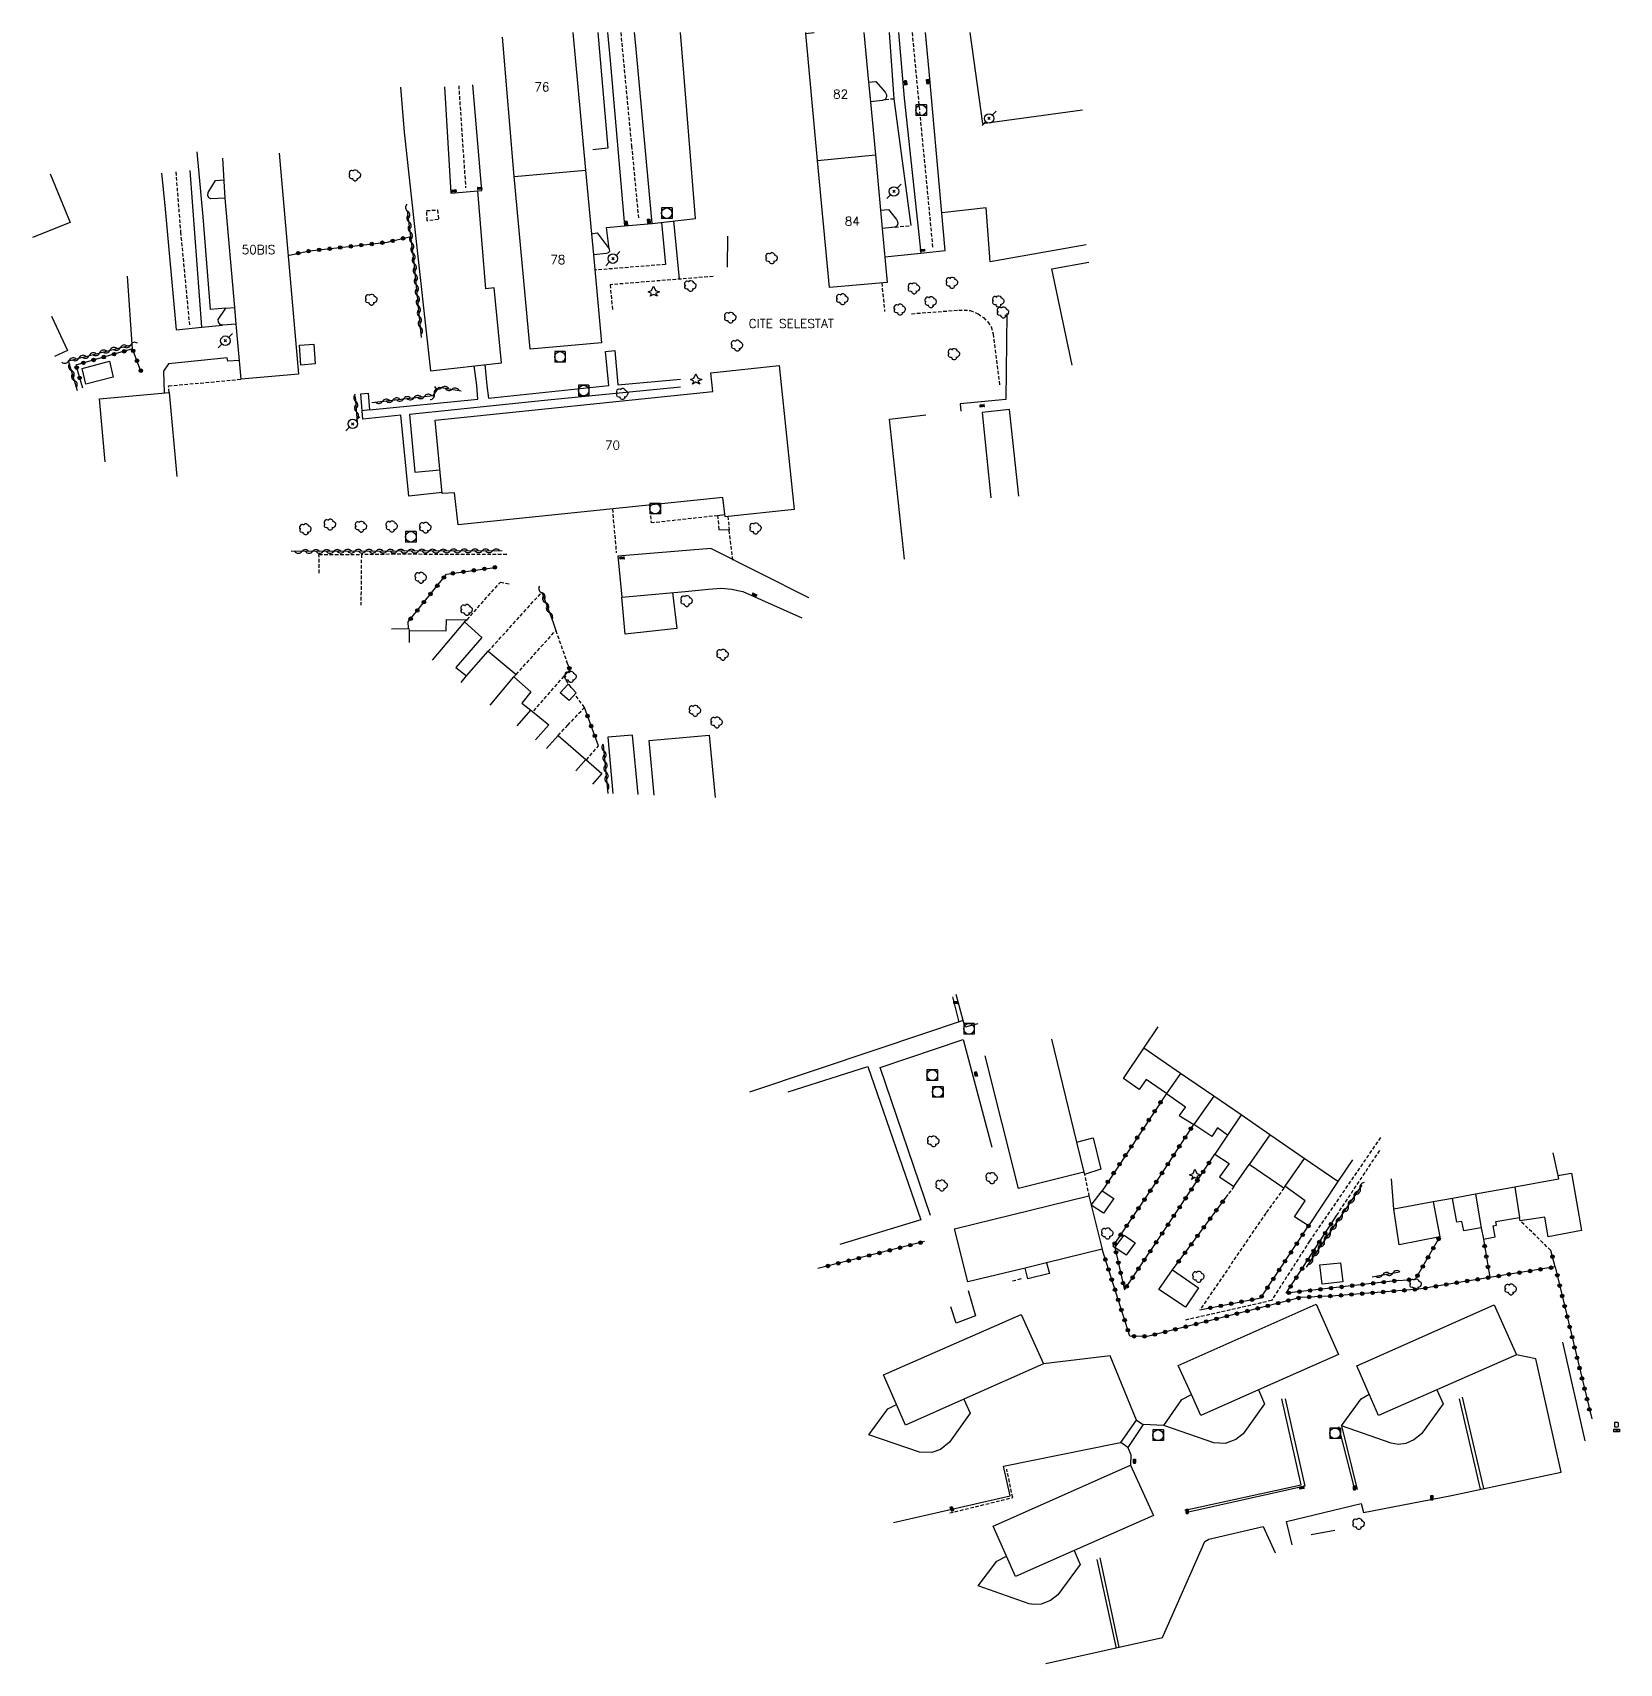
# Model space of a CAD drawing. Header units: millimetres. Extents: x 157000 to 158000, y 121000 to 122000.
# Drawn here: x 157476.8 to 157701.4, y 121769.2 to 122000 of the extents above; entities that cross this region are included whole.
import ezdxf
from ezdxf.enums import TextEntityAlignment as Align

# ---------------------------------------------------------------- set-up
doc = ezdxf.new("R2010")
doc.units = ezdxf.units.MM
doc.linetypes.add('DASHED', pattern=[0.75, 0.5, -0.25])
doc.layers.get('0').update_dxf_attribs({"linetype": 'CONTINUOUS'})
for name, color, linetype in [('W0001', 6, 'DASHED'), ('W0004', 5, 'CONTINUOUS'), ('W0006', 2, 'CONTINUOUS'), ('W0008', 7, 'CONTINUOUS'), ('W0014', 7, 'CONTINUOUS'), ('W0017', 7, 'CONTINUOUS'), ('W0070', 7, 'DASHED'), ('W0101', 7, 'CONTINUOUS'), ('W0104', 1, 'CONTINUOUS'), ('W0105', 7, 'CONTINUOUS'), ('W0112', 1, 'DASHED'), ('W0132', 7, 'CONTINUOUS'), ('W0211', 2, 'CONTINUOUS'), ('W0300', 7, 'CONTINUOUS'), ('W0303', 7, 'CONTINUOUS'), ('W0310', 3, 'CONTINUOUS'), ('W0323', 7, 'CONTINUOUS'), ('W0401', 7, 'CONTINUOUS'), ('W0420', 7, 'CONTINUOUS'), ('W0438', 7, 'CONTINUOUS'), ('W0473', 7, 'CONTINUOUS'), ('W0982', 7, 'CONTINUOUS'), ('W0991', 7, 'CONTINUOUS'), ('W1102', 7, 'CONTINUOUS')]:
    doc.layers.add(name, color=color, linetype=linetype)
doc.styles.get("Standard").update_dxf_attribs({"font": 'romans.shx', "width": 0.85})

# ---------------------------------------------------------------- blocks, each defined once
blk = doc.blocks.new('T300')
for p, q in [((-0.8, 0.51), (-0.86, 0.34)), ((-0.86, 0.34), (-0.86, 0.17)), ((-0.86, 0.17), (-0.74, 0.06)), ((-0.69, 0.63), (-0.8, 0.51)), ((-0.8, -0.06), (-0.74, 0.06)), ((-0.74, 0.06), (-0.69, 0.11)), ((-0.57, 0.69), (-0.69, 0.63)), ((-0.46, 0.69), (-0.57, 0.69)), ((-0.29, 0.63), (-0.46, 0.69)), ((-0.29, 0.63), (-0.17, 0.74)), ((-0.23, 0.57), (-0.29, 0.63)), ((-0.17, 0.74), (-0.06, 0.8)), ((-0.06, 0.8), (0.06, 0.8)), ((0.06, 0.8), (0.23, 0.74)), ((0.23, 0.74), (0.34, 0.63)), ((0.34, 0.63), (0.4, 0.51)), ((0.46, 0.46), (0.34, 0.46)), ((0.4, 0.51), (0.4, 0.46)), ((0.57, 0.4), (0.46, 0.46)), ((0.57, 0.4), (0.69, 0.29)), ((0.69, 0.29), (0.74, 0.17)), ((0.74, 0.06), (0.69, -0.17)), ((0.74, 0.17), (0.74, 0.06)), ((-0.8, -0.17), (-0.8, -0.06)), ((-0.8, -0.23), (-0.8, -0.17)), ((-0.74, -0.34), (-0.8, -0.23)), ((-0.69, -0.4), (-0.74, -0.34)), ((-0.51, -0.46), (-0.69, -0.4)), ((-0.4, -0.46), (-0.51, -0.46)), ((-0.4, -0.46), (-0.34, -0.46)), ((-0.34, -0.46), (-0.34, -0.4)), ((-0.34, -0.51), (-0.34, -0.46)), ((-0.29, -0.63), (-0.34, -0.51)), ((-0.17, -0.74), (-0.29, -0.63)), ((-0.06, -0.8), (-0.17, -0.74)), ((0.06, -0.8), (-0.06, -0.8)), ((0.17, -0.74), (0.06, -0.8)), ((0.23, -0.69), (0.17, -0.74)), ((0.29, -0.46), (0.23, -0.46)), ((0.29, -0.63), (0.23, -0.69)), ((0.46, -0.4), (0.29, -0.46)), ((0.34, -0.51), (0.29, -0.63)), ((0.34, -0.51), (0.34, -0.46)), ((0.57, -0.34), (0.46, -0.4)), ((0.63, -0.29), (0.57, -0.34)), ((0.69, -0.17), (0.63, -0.29))]:
    blk.add_line(p, q)
blk = doc.blocks.new('T401')
for p, q in [((-0.3, 0.3), (0, 0.3)), ((-0.3, -0.25), (-0.3, 0.3)), ((-0.3, 0.15), (0, 0.15)), ((-0.3, 0), (0, 0)), ((0, 0.3), (0, -0.25)), ((-0.3, -0.15), (0, -0.15)), ((-0.3, -0.25), (-0.3, -0.3)), ((-0.3, -0.3), (0, -0.3)), ((0, -0.3), (0, -0.25))]:
    blk.add_line(p, q)
blk = doc.blocks.new('T473')
for p, q in [((-0.166667, 0.166667), (0.166667, -0.166667)), ((-0.166667, -0.166667), (0.166667, 0.166667)), ((0.500001, 0.500001), (1.000002, 1.000002)), ((-1.000002, -1.000002), (-0.500001, -0.500001))]:
    blk.add_line(p, q)
blk.add_ellipse((0, 0), major_axis=(0.471405, 0.471405), ratio=1, start_param=5.4977871438, end_param=11.780972451)
blk = doc.blocks.new('T420')
for p, q in [((0.75, 0.75), (-0.75, 0.75)), ((-0.75, 0.75), (-0.75, -0.75)), ((0.75, 0.75), (0.75, -0.75)), ((0.75, -0.75), (-0.75, -0.75))]:
    blk.add_line(p, q)
blk.add_ellipse((0, 0), major_axis=(-0.53, 0.53), ratio=1, start_param=3.926991, end_param=10.210176)
blk = doc.blocks.new('T303')
for p, q in [((-0.77, 0), (-0.28, 0.21)), ((-0.28, -0.21), (-0.77, 0)), ((-0.28, 0.21), (0, 0.83)), ((0, 0.83), (0.28, 0.21)), ((0.28, 0.21), (0.83, 0)), ((0.83, 0), (0.28, -0.21)), ((-0.49, -0.63), (-0.28, -0.21)), ((0, -0.35), (-0.49, -0.63)), ((0.56, -0.63), (0, -0.35)), ((0.28, -0.21), (0.56, -0.63))]:
    blk.add_line(p, q)
blk = doc.blocks.new('t323o')
at = {"color": 0, "linetype": 'Continuous'}
for radius in [0.25, 0.15]:
    blk.add_circle((0, 0), radius, dxfattribs=at)
blk = doc.blocks.new('t310o')
at = {"color": 0, "linetype": 'Continuous'}
for centre, start, end in [((-0.5, 0.38), 216.8699, 323.1304), ((0.5, -0.37), 36.8699, 143.1303)]:
    blk.add_arc(centre, 0.625, start, end, dxfattribs=at)
blk = doc.blocks.new('T438')
for p, q in [((-0.4, 0.2), (0.4, 0.2)), ((-0.4, -0.2), (-0.4, 0.2)), ((0.15, 1.1), (-0.3, 1.1)), ((-0.3, 1.1), (-0.3, 0.5)), ((-0.3, 0.5), (0.15, 0.5)), ((0.3, 0.65), (0.3, 0.95)), ((0.4, 0.2), (0.4, -0.2))]:
    blk.add_line(p, q)
at = {"flags": 128}
for points in [[(-0.4, -0.2), (0.4, 0.2)], [(0.4, -0.2), (-0.4, -0.2)]]:
    blk.add_lwpolyline(points, dxfattribs=at)
for centre, major_axis, start_param, end_param in [((0.15, 0.95), (0.106, -0.106), 0.785398, 2.356194), ((0.15, 0.65), (0.106, 0.106), 3.926991, 5.497787)]:
    blk.add_ellipse(centre, major_axis=major_axis, ratio=1, start_param=start_param, end_param=end_param)

msp = doc.modelspace()

# ---------------------------------------------------------------- linework, layer by layer
at = {"layer": 'W0001'}
for points in [[(157560.06, 122000), (157561.58, 121983.97), (157562.59, 121973.56)], [(157601.28, 122000), (157604.2, 121969.6)], [(157537.12, 121992.49), (157537.12, 121992.49), (157538.1, 121978.05)], [(157497.09, 121980.3), (157497.09, 121980.3), (157497.75, 121971.79), (157499.01, 121958.64)]]:
    msp.add_lwpolyline(points, dxfattribs=at)
at = {"layer": 'W0004'}
for points in [[(157607.02, 121863.52), (157607.92, 121859.98)], [(157608.51, 121860.18), (157607.53, 121863.85)], [(157639.87, 121790.88), (157656.35, 121794.47), (157653.63, 121806.66)], [(157654.07, 121806.67), (157656.86, 121794.29), (157640, 121790.5)], [(157681.76, 121793.86), (157678.76, 121806.65)], [(157679.16, 121806.87), (157682.18, 121793.95)], [(157663.94, 121793.82), (157661.68, 121802.7)], [(157662.07, 121802.84), (157664.28, 121793.82)], [(157627.44, 121783.92), (157630.13, 121771.57), (157630.11, 121771.39)], [(157630.59, 121771.49), (157627.91, 121784.13)]]:
    msp.add_lwpolyline(points, dxfattribs=at)
at = {"layer": 'W0006'}
for points in [[(157564.49, 121973), (157570.63, 121973.7), (157569, 121994.27), (157568.5, 122000)], [(157609.45, 122000), (157611.27, 121987.12), (157625.41, 121989.06)], [(157528.89, 121992.28), (157529.39, 121985.9), (157530.81, 121972.97), (157533.15, 121952.12), (157543.18, 121953.28), (157542.15, 121963.88), (157540.96, 121963.75), (157539.84, 121977.62)], [(157625.94, 121969.98), (157612.36, 121967.57), (157611.76, 121975.21), (157605.51, 121974.51)], [(157490.95, 121955.23), (157490.24, 121965.54)], [(157567.4, 121920.75), (157567.98, 121915.67), (157560.69, 121914.88), (157560.2, 121920.11)]]:
    msp.add_lwpolyline(points, dxfattribs=at)
at = {"layer": 'W0008'}
for points in [[(157560.57, 121972.64), (157564.49, 121973), (157562.17, 121998.16), (157561.99, 122000)], [(157602.54, 121968.79), (157605.98, 121969.17), (157605.47, 121974.96), (157603.73, 121994.5), (157603.21, 122000)], [(157535.11, 121992.35), (157536.02, 121977.27), (157540.39, 121977.66)], [(157495.08, 121980.12), (157495.54, 121975.52), (157497.13, 121957.95), (157500.79, 121958.33)], [(157616.42, 121934.39), (157615.1, 121946.66)], [(157572.83, 121927), (157559.66, 121925.89), (157560.2, 121920.11), (157569.18, 121920.91), (157572.48, 121921.24), (157574.31, 121921.38), (157575.72, 121921.24), (157577.32, 121920.91), (157585.67, 121917.16), (157585.67, 121917.16)], [(157586.69, 121920.02), (157586.69, 121920.02), (157572.83, 121927)]]:
    msp.add_lwpolyline(points, dxfattribs=at)
at = {"layer": 'W0014'}
for points in [[(157556.82, 122000), (157558.25, 121983.65), (157556.12, 121983.43)], [(157558.19, 122000), (157558.54, 121996.07), (157560.57, 121972.64)], [(157598.06, 122000), (157598.73, 121990.65), (157601.09, 121972.7)], [(157599.38, 122000), (157600.18, 121990.7), (157602.54, 121968.79)], [(157540.39, 121977.66), (157539.14, 121992.62), (157539.14, 121992.62)], [(157504.18, 121960.99), (157501.99, 121960.8), (157500.97, 121973.95), (157500.1, 121983.15)], [(157500.79, 121958.33), (157499.1, 121980.49)], [(157558.42, 121969.41), (157558.06, 121972.44), (157560.57, 121972.64)], [(157565.83, 121973.15), (157566.37, 121967.19)], [(157568.37, 121965.11), (157567.56, 121973.35)], [(157597.44, 121968.29), (157602.54, 121968.79)], [(157614.7, 121960.23), (157614.58, 121948.09), (157608.09, 121947.48), (157608.2, 121946.41)], [(157500.79, 121958.33), (157503.71, 121958.61)], [(157540.81, 121953.01), (157541.12, 121950.05), (157541.34, 121948.27), (157558.39, 121950.06), (157557.92, 121954.88), (157559.21, 121955), (157559.66, 121950.16), (157568.51, 121950.94)], [(157524.51, 121946.6), (157539.85, 121948.13), (157539.67, 121950.06), (157539.33, 121952.84)], [(157568.52, 121949.84), (157549.28, 121947.94), (157530.15, 121945.96), (157530.92, 121937.79), (157534.47, 121938.12)], [(157534.78, 121934.91), (157530.06, 121934.41), (157528.92, 121945.85), (157523.54, 121945.29), (157523.47, 121946.49)], [(157615.1, 121946.66), (157611.2, 121946.26), (157612.43, 121934.17)], [(157610.58, 121859.72), (157608.8, 121859.25), (157608.51, 121860.18), (157596.46, 121856.12), (157578.28, 121850.04)], [(157603.89, 121832.61), (157596.77, 121853.56), (157608.53, 121857.52), (157612.58, 121842.26)]]:
    msp.add_lwpolyline(points, dxfattribs=at)
at = {"layer": 'W0017'}
for points in [[(157562.51, 121892.16), (157561.73, 121900.56), (157558.23, 121900.27), (157558.93, 121892.3)], [(157633.07, 121803.64), (157629.34, 121812.73), (157619.88, 121811.6)], [(157665.19, 121790.56), (157677.62, 121792.99), (157693.17, 121796.26), (157689.58, 121812.33), (157686.82, 121812.87)], [(157636.9, 121802.88), (157634.01, 121803.01)], [(157598.67, 121789.13), (157615.15, 121792.9), (157614.24, 121797.12), (157630.08, 121800.33), (157630.85, 121800.46)], [(157631.83, 121799.78), (157632.24, 121798.71), (157632.22, 121797.25)], [(157655.08, 121785.97), (157654.27, 121789.28), (157664.87, 121791.83), (157665.19, 121790.56)], [(157620.23, 121769.21), (157636.75, 121772.85), (157642.73, 121786.47), (157643.31, 121786.77), (157650.98, 121788.58), (157652.66, 121784.86)]]:
    msp.add_lwpolyline(points, dxfattribs=at)
at = {"layer": 'W0070'}
msp.add_lwpolyline([(157667.58, 121843.63), (157657.54, 121828.96), (157652.16, 121820.56), (157639.78, 121817.75)], dxfattribs=at)
at = {"layer": 'W0101'}
for points in [[(157544.97, 121979.62), (157543.3, 121999.37)], [(157553.28, 122000), (157555.07, 121980.55)], [(157586.26, 121999.89), (157586.25, 122000)], [(157587.92, 121981.92), (157586.26, 121999.89)], [(157594.47, 122000), (157595.13, 121992.97), (157595.39, 121990.21), (157596.09, 121982.7)], [(157511.7, 121982.95), (157514.46, 121951.68), (157506.34, 121950.94), (157505.65, 121958.75), (157505.44, 121961.11), (157504.06, 121976.56), (157503.72, 121982.24), (157503.72, 121982.24)], [(157597.78, 121964.63), (157589.58, 121963.92), (157587.92, 121981.92)], [(157596.09, 121982.7), (157596.82, 121974.88), (157597.06, 121972.3), (157597.78, 121964.63)], [(157479.3, 121980.02), (157482.13, 121973.15), (157476.82, 121971.01)], [(157555.07, 121980.55), (157555.91, 121971.53), (157556.18, 121968.54), (157557.34, 121956.08), (157547.22, 121955.19), (157544.97, 121979.62)], [(157600.22, 121925.49), (157598.11, 121945.28), (157603.22, 121945.91)], [(157527.59, 121915.64), (157530.09, 121915.68), (157530.1, 121915.39), (157530.13, 121913.69)], [(157564.77, 121892.08), (157564.06, 121899.8), (157572.57, 121900.56), (157573.43, 121891.75)], [(157621.04, 121857.54), (157624.58, 121842.96), (157625.62, 121838.73), (157616.33, 121836.43), (157611.62, 121855.21)], [(157639.3, 121852.7), (157634.08, 121856.3), (157636.14, 121859.3)], [(157583.74, 121850.1), (157595.03, 121853.67), (157602.52, 121831.98), (157591.07, 121828.51)], [(157644.01, 121849.47), (157639.3, 121852.7)], [(157647.85, 121846.82), (157644.01, 121849.47)], [(157651.9, 121844.03), (157647.85, 121846.82)], [(157656.8, 121840.65), (157651.9, 121844.03)], [(157691.99, 121841.46), (157692.7, 121838.25), (157692.79, 121837.74), (157686.58, 121836.61)], [(157663.61, 121840.49), (157661.53, 121837.4), (157661.53, 121837.4), (157656.8, 121840.65)], [(157675.03, 121834.52), (157669.47, 121833.51), (157669.47, 121833.51), (157669.14, 121837.77)], [(157686.58, 121836.61), (157681.02, 121835.61)], [(157681.02, 121835.61), (157677.79, 121835.02), (157675.03, 121834.52)]]:
    msp.add_lwpolyline(points, dxfattribs=at)
for points in [[(157582.48, 121952.89), (157584.58, 121932.52), (157574.84, 121931.49), (157574.49, 121934.2), (157537.03, 121930.35), (157536.51, 121934.89), (157534.8, 121934.76), (157533.79, 121945.15), (157573.1, 121949.21), (157572.8, 121951.87)], [(157626.32, 121835.39), (157626.65, 121834.04), (157628.18, 121827.81), (157620.33, 121825.9), (157617.31, 121825.16), (157609.2, 121823.19), (157607.28, 121830.69)], [(157600.35, 121802.94), (157599.08, 121805.84), (157597.25, 121810.03), (157616.72, 121818.6), (157619.88, 121811.6), (157608.61, 121806.6)], [(157658.48, 121820.03), (157661.63, 121812.91), (157650.34, 121807.93), (157642.14, 121804.3), (157640.82, 121807.27), (157638.97, 121811.38)], [(157664.23, 121811.33), (157683.65, 121819.95), (157686.82, 121812.87), (157675.57, 121807.93), (157667.3, 121804.29), (157665.97, 121807.32)], [(157615.91, 121781.51), (157614.64, 121784.39), (157612.78, 121788.62), (157632.22, 121797.25), (157635.46, 121790.13), (157624.22, 121785.17)]]:
    msp.add_lwpolyline(points, close=True, dxfattribs=at)
at = {"layer": 'W0104'}
for points in [[(157595.13, 121992.97), (157596.14, 121993.07), (157597.47, 121991.57), (157597.69, 121991.21), (157597.69, 121990.93), (157597.49, 121990.54), (157597.11, 121990.41), (157595.39, 121990.21)], [(157504.06, 121976.56), (157502.06, 121976.49), (157501.75, 121976.62), (157501.61, 121976.94), (157501.69, 121977.36), (157502.7, 121979.09), (157503.83, 121979.18)], [(157596.82, 121974.88), (157597.93, 121974.97), (157599.08, 121973.55), (157599.23, 121973.29), (157599.28, 121972.95), (157599.11, 121972.62), (157598.88, 121972.48), (157597.06, 121972.3)], [(157555.91, 121971.53), (157556.74, 121971.67), (157558.42, 121969.41), (157558.45, 121969.04), (157558.3, 121968.82), (157558.02, 121968.73), (157556.18, 121968.54)], [(157505.65, 121958.75), (157503.71, 121958.61), (157503.37, 121958.71), (157503.11, 121959.03), (157503.08, 121959.41), (157504.18, 121960.99), (157505.44, 121961.11)], [(157479.48, 121959.88), (157481.76, 121955.03), (157479.91, 121954.16)], [(157486.28, 121948.18), (157496.15, 121949.09), (157497.25, 121937.2)], [(157487.1, 121939.25), (157486.28, 121948.18)], [(157530.1, 121915.39), (157535.37, 121915.36), (157535.4, 121916.96), (157538.31, 121916.9), (157537.96, 121916.59)], [(157537.96, 121916.59), (157533.36, 121911.19)], [(157537.96, 121916.59), (157540.42, 121914.38), (157536.74, 121910.15), (157538.25, 121908.97)], [(157538.25, 121908.97), (157541.3, 121912.44), (157545.26, 121909.16), (157544.92, 121908.81)], [(157537.45, 121908.04), (157538.25, 121908.97)], [(157541.59, 121904.84), (157544.92, 121908.81)], [(157544.92, 121908.81), (157547.33, 121906.71), (157546.08, 121905.12), (157547.35, 121904.09)], [(157545.4, 121901.9), (157547.35, 121904.09)], [(157547.35, 121904.09), (157549.86, 121902.03), (157547.99, 121899.9)], [(157549.56, 121898.69), (157551.21, 121900.54), (157555.11, 121897.15)], [(157553.68, 121895.51), (157555.11, 121897.15)], [(157555.11, 121897.15), (157557.4, 121895.15), (157556.08, 121893.66)], [(157637.28, 121849.85), (157634.43, 121851.84), (157633.44, 121850.44), (157631.19, 121851.99), (157634.08, 121856.3)], [(157639.3, 121852.7), (157637.28, 121849.85)], [(157637.28, 121849.85), (157639.98, 121847.97), (157639.08, 121846.77), (157641.16, 121845.49)], [(157644.01, 121849.47), (157641.16, 121845.49)], [(157647.85, 121846.82), (157645.92, 121843.97)], [(157624.58, 121842.96), (157626.92, 121843.59), (157628.02, 121839.16), (157625.68, 121838.42)], [(157645.92, 121843.97), (157644.53, 121845), (157643.7, 121843.76), (157641.16, 121845.49)], [(157645.92, 121843.97), (157644.15, 121841.28), (157646.18, 121839.96), (157644.82, 121838.09), (157646.84, 121836.69), (157649.02, 121839.8)], [(157651.9, 121844.03), (157649.02, 121839.8)], [(157654.06, 121836.76), (157653.91, 121836.47), (157649.02, 121839.8)], [(157656.8, 121840.65), (157654.06, 121836.76)], [(157661.53, 121837.4), (157657.4, 121831.13), (157655.41, 121832.42), (157656.9, 121834.68), (157654.06, 121836.76)], [(157686.58, 121836.61), (157687.24, 121832.31)], [(157692.7, 121838.25), (157694.61, 121838.57), (157696.05, 121830.48), (157691.33, 121829.6), (157690.86, 121832.37), (157687.34, 121831.85), (157687.24, 121832.31)], [(157675.03, 121834.52), (157676, 121829.6), (157670.21, 121828.45), (157669.47, 121833.51)], [(157681.83, 121830.83), (157679.36, 121830.43), (157679.11, 121831.75), (157678.38, 121831.65), (157677.79, 121835.02)], [(157681.02, 121835.61), (157681.83, 121830.83), (157682.16, 121829.24), (157683.8, 121829.57), (157683.51, 121831.14), (157683.98, 121831.21), (157683.91, 121831.77), (157687.24, 121832.31)], [(157620.33, 121825.9), (157620.72, 121824.38), (157617.68, 121823.61), (157617.31, 121825.16)], [(157608.61, 121806.6), (157609.51, 121804.6), (157606.57, 121800.52), (157605.3, 121799.5), (157604.08, 121799.07), (157602.32, 121799.1), (157595.17, 121801.55), (157597.87, 121805.25), (157599.08, 121805.84)], [(157650.34, 121807.93), (157651.17, 121805.92), (157648.17, 121801.69), (157647.12, 121800.88), (157645.61, 121800.32), (157643.98, 121800.4), (157636.9, 121802.88), (157639.45, 121806.55), (157640.82, 121807.27)], [(157675.57, 121807.93), (157676.46, 121805.93), (157673.39, 121801.68), (157672.31, 121800.83), (157671.15, 121800.34), (157670.11, 121800.21), (157669.09, 121800.36), (157662.07, 121802.84), (157664.87, 121806.63), (157665.97, 121807.32)], [(157624.22, 121785.17), (157625.06, 121783.2), (157621.94, 121778.9), (157620.86, 121778.09), (157619.57, 121777.6), (157618.5, 121777.56), (157617.84, 121777.64), (157610.63, 121780.2), (157613.3, 121783.68), (157614.64, 121784.39)]]:
    msp.add_lwpolyline(points, dxfattribs=at)
for points in [[(157516.8, 121953.14), (157514.8, 121952.95), (157514.58, 121955.75), (157516.64, 121955.89)], [(157484.37, 121950.24), (157483.82, 121952.46), (157487.71, 121953.48), (157488.24, 121951.26)], [(157553.74, 121906.55), (157552.74, 121905.46), (157551.47, 121906.55), (157552.6, 121907.78)], [(157626.65, 121834.04), (157628.17, 121836.11), (157629.83, 121834.99), (157628.39, 121832.91)], [(157630, 121828.05), (157631.3, 121829.82), (157632.88, 121828.75), (157631.6, 121826.97)], [(157638.13, 121824.89), (157641.84, 121822.38), (157639.97, 121819.63), (157636.22, 121822.13)], [(157659.32, 121822.89), (157659.02, 121825.61), (157661.93, 121825.91), (157662.23, 121823.21)]]:
    msp.add_lwpolyline(points, close=True, dxfattribs=at)
at = {"layer": 'W0105'}
for points in [[(157523.47, 121946.49), (157523.26, 121948.88), (157524.3, 121948.99), (157524.51, 121946.6)], [(157630.85, 121800.46), (157633.07, 121803.64), (157634.01, 121803.01), (157631.83, 121799.78)]]:
    msp.add_lwpolyline(points, close=True, dxfattribs=at)
for points in [[(157573.76, 121931.68), (157574.8, 121931.82)], [(157575.41, 121929.59), (157573.96, 121929.61)], [(157609.22, 121821.99), (157610.27, 121818.4), (157607.52, 121817.34), (157606.76, 121819.65)]]:
    msp.add_lwpolyline(points, dxfattribs=at)
at = {"layer": 'W0112'}
for points in [[(157597.49, 121990.54), (157598.73, 121990.65)], [(157598.88, 121972.48), (157601.09, 121972.7)], [(157566.37, 121967.19), (157556.38, 121966.39)], [(157573.12, 121965.49), (157558.55, 121964.32), (157558.91, 121960.65)], [(157596.99, 121964.56), (157597.41, 121960.53)], [(157601.22, 121960.22), (157607.89, 121960.72), (157609.53, 121960.69), (157610.64, 121960.21), (157611.38, 121959.66), (157611.99, 121959.06), (157612.48, 121958.38), (157612.76, 121957.35), (157613.71, 121949.94)], [(157496.15, 121949.09), (157496.07, 121950), (157506.34, 121950.94)], [(157558.87, 121932.59), (157559.43, 121926.36)], [(157564.12, 121933.13), (157564.34, 121930.65), (157573.76, 121931.68), (157573.96, 121929.61)], [(157575.23, 121931.53), (157575.41, 121929.59)], [(157575.91, 121925.34), (157575.41, 121929.59)], [(157517.39, 121923.52), (157517.35, 121926.12), (157523.35, 121926.15)], [(157543.93, 121926.15), (157528.07, 121926.17), (157523.35, 121926.15), (157523.28, 121918.97)], [(157538.31, 121916.9), (157543.03, 121922.24), (157544.29, 121922)], [(157541.3, 121912.44), (157548.88, 121920.79)], [(157545.26, 121909.16), (157550.86, 121915.39), (157552.4, 121911.04)], [(157553.03, 121907.32), (157551.99, 121908.93), (157547.58, 121903.89)], [(157551.21, 121900.54), (157552.56, 121901.98), (157554.92, 121904.49), (157553.56, 121906.36)], [(157555.2, 121897.07), (157556.92, 121899.06)], [(157661.39, 121832.62), (157667.47, 121841.79)], [(157625.62, 121838.73), (157626.32, 121835.39)], [(157646.84, 121836.69), (157646.01, 121835.58)], [(157653.91, 121836.47), (157651.35, 121832.93)], [(157651.35, 121832.93), (157642.03, 121819.24)], [(157691.68, 121827.66), (157687.34, 121831.85)], [(157616.71, 121823.62), (157615.43, 121823.26)], [(157606.62, 121790.5), (157615.53, 121792.67), (157614.69, 121796.69)]]:
    msp.add_lwpolyline(points, dxfattribs=at)
msp.add_lwpolyline([(157532.58, 121974.81), (157534.13, 121974.91), (157534.26, 121973.56), (157532.68, 121973.37), (157532.58, 121974.81)], close=True, dxfattribs=at)
at = {"layer": 'W0132'}
for points in [[(157621.07, 121966.55), (157626.29, 121967.53)], [(157623.94, 121952.92), (157621.07, 121966.55)]]:
    msp.add_lwpolyline(points, dxfattribs=at)
at = {"layer": 'W0211'}
msp.add_lwpolyline([(157506.11, 121953.59), (157504.45, 121953.51), (157504.36, 121953.99), (157496.03, 121953.11), (157495.35, 121952.08), (157495.44, 121949.03)], dxfattribs=at)
at = {"layer": 'W0300'}
msp.add_lwpolyline([(157693.35, 121814.67), (157696.5, 121800.7)], dxfattribs=at)
at = {"layer": 'W0303'}
for points in [[(157575.16, 121966.79), (157575.22, 121971.21)], [(157657.77, 121787.47), (157661.1, 121788.05)]]:
    msp.add_lwpolyline(points, dxfattribs=at)
at = {"layer": 'W0310'}
for points in [[(157531.86, 121956.83), (157530.82, 121967.5), (157529.9, 121974.79)], [(157483.17, 121949.3), (157481.91, 121953.57), (157490.82, 121955.82)], [(157524.84, 121947.63), (157533.53, 121948.66), (157534.37, 121949.8), (157537.46, 121949.32)], [(157522.79, 121944.83), (157522.51, 121948.48)], [(157543.28, 121926.67), (157513.43, 121926.57)], [(157548.88, 121920.79), (157550.5, 121916.51)], [(157557.59, 121899.26), (157558.23, 121892.33)], [(157657.12, 121825.27), (157665, 121836.87)], [(157666.39, 121823.93), (157670.29, 121824.62)]]:
    msp.add_lwpolyline(points, dxfattribs=at)
at = {"layer": 'W0323'}
for points in [[(157512.95, 121968.48), (157516.02, 121969.1), (157523.27, 121969.91), (157527, 121970.35), (157530.36, 121971.15)], [(157492.16, 121952.07), (157490.95, 121955.23), (157482.94, 121952.95), (157483.9, 121949.71)], [(157530.02, 121915.68), (157529.96, 121916.61), (157535.39, 121923.34), (157542.55, 121924.36)], [(157550.5, 121916.51), (157550.86, 121915.39)], [(157551.99, 121908.93), (157552.88, 121909.8), (157552.4, 121911.04)], [(157556.92, 121899.06), (157554.92, 121904.49)], [(157637.28, 121849.85), (157628.17, 121836.11)], [(157641.12, 121845.46), (157635.48, 121836.78), (157629.71, 121828.24), (157630, 121828.05), (157631.36, 121822.09), (157638.2, 121832.31), (157644.15, 121841.28)], [(157638.13, 121824.89), (157646.01, 121835.58)], [(157670.12, 121823.41), (157654.25, 121821.6), (157661.39, 121832.62)], [(157642.03, 121819.24), (157650.63, 121820.93), (157657.4, 121831.13)], [(157670.12, 121823.41), (157672.55, 121823.58), (157676, 121829.6)], [(157603.05, 121828.9), (157587.95, 121825.1)], [(157692.32, 121825.31), (157678.37, 121823.09), (157673.02, 121822.16), (157661.22, 121821.23), (157656.31, 121821.01), (157634.62, 121815.49), (157632.1, 121815.51), (157628.18, 121827.81)], [(157682.16, 121829.24), (157683.05, 121823.83)], [(157692.32, 121825.31), (157691.68, 121827.66)], [(157692.32, 121825.31), (157697.47, 121803.81)]]:
    msp.add_lwpolyline(points, dxfattribs=at)
at = {"layer": 'W1102'}
for points in [[(157586.26, 121999.89), (157587.41, 122000)], [(157587.92, 121981.92), (157596.09, 121982.7)], [(157544.97, 121979.62), (157555.07, 121980.55)]]:
    msp.add_lwpolyline(points, dxfattribs=at)

# ---------------------------------------------------------------- block references
at = {"layer": 'W0300'}
for p, rotation in [((157522.47, 121979.79), 359.9999899820874), ((157581.44, 121968.06), 359.9999899820874), ((157569.94, 121964.14), 359.9999899820874), ((157601.58, 121963.8), 359.9999899820874), ((157606.96, 121964.59), 359.9999899820874), ((157524.78, 121962.2), 359.9999899820874), ((157591.45, 121962.26), 359.9999899820874), ((157599.59, 121960.8), 359.9999899820874), ((157603.97, 121961.86), 359.9999899820874), ((157613.52, 121961.95), 359.9999899820874), ((157614.2, 121960.41), 359.9999899820874), ((157575.6, 121959.66), 359.9999899820874), ((157576.56, 121955.71), 359.9999899820874), ((157607.25, 121954.49), 359.9999899820874), ((157560.3, 121948.87), 359.9999899820874), ((157518.93, 121930.37), 359.9999899820874), ((157515.47, 121929.71), 359.9999899820874), ((157523.33, 121930.07), 359.9999899820874), ((157527.69, 121930.1), 359.9999899820874), ((157532.44, 121929.94), 359.9999899820874), ((157579.17, 121929.83), 359.9999899820874), ((157531.79, 121922.85), 359.9999899820874), ((157569.41, 121919.55), 359.9999899820874), ((157538.29, 121918.29), 359.9999899820874), ((157574.52, 121911.96), 359.9999899820874), ((157553, 121908.82), 359.9999899820874), ((157570.6, 121904.02), 359.9999899820874), ((157573.67, 121902.38), 359.9999899820874), ((157604.33, 121843.09), 359.9999899823337), ((157612.61, 121837.88), 359.9999899823337), ((157605.51, 121836.84), 359.9999899823337), ((157628.96, 121830.05), 359.9999899823337), ((157641.85, 121823.92), 359.9999899823337), ((157672.58, 121822.85), 359.9999899823337), ((157686.05, 121822.14), 359.9999899823337), ((157664.52, 121788.94), 359.9999899823337)]:
    msp.add_blockref('T300', p, dxfattribs=dict(at, rotation=rotation))
at = {"layer": 'W0303'}
for p, rotation in [((157564.71, 121963.31), 359.9999899820874), ((157570.69, 121950.9), 359.9999899820874), ((157641.33, 121838.34), 359.9999899823337)]:
    msp.add_blockref('T303', p, dxfattribs=dict(at, rotation=rotation))
at = {"layer": 'W0310'}
for p, rotation in [((157529.91, 121974.72), 97.13275692957376), ((157530.1, 121973.23), 97.13275692957376), ((157530.28, 121971.75), 97.13275692957376), ((157530.47, 121970.26), 97.13275692957376), ((157530.66, 121968.77), 97.13275692957376), ((157530.84, 121967.28), 95.58452592343654), ((157530.98, 121965.79), 95.58452592343654), ((157531.13, 121964.29), 95.58452592343654), ((157531.28, 121962.8), 95.58452592343654), ((157531.42, 121961.31), 95.58452592343654), ((157531.57, 121959.82), 95.58452592343654), ((157531.71, 121958.32), 95.58452592343654), ((157481.95, 121953.58), 14.1238885945438), ((157483.4, 121953.95), 14.1238885945438), ((157484.86, 121954.31), 14.1238885945438), ((157486.31, 121954.68), 14.1238885945438), ((157487.77, 121955.05), 14.1238885945438), ((157489.22, 121955.41), 14.1238885945438), ((157490.68, 121955.78), 14.1238885945438), ((157482.32, 121952.17), 106.4098554129294), ((157482.74, 121950.74), 106.4098554129294), ((157533.68, 121948.86), 53.56058423269787), ((157534.71, 121949.74), 351.2998092008395), ((157536.19, 121949.52), 351.2998092008395), ((157522.56, 121947.82), 94.36513876430102), ((157522.67, 121946.32), 94.36513876430102), ((157526.33, 121947.81), 6.779840763126467), ((157527.82, 121947.98), 6.779840763126467), ((157529.31, 121948.16), 6.779840763126467), ((157530.8, 121948.34), 6.779840763126467), ((157532.29, 121948.51), 6.779840763126467), ((157514.93, 121926.58), 180.19372511676), ((157516.43, 121926.58), 180.19372511676), ((157517.93, 121926.59), 180.19372511676), ((157519.43, 121926.59), 180.19372511676), ((157520.93, 121926.6), 180.19372511676), ((157522.43, 121926.6), 180.19372511676), ((157523.93, 121926.61), 180.19372511676), ((157525.43, 121926.61), 180.19372511676), ((157526.93, 121926.62), 180.19372511676), ((157528.43, 121926.62), 180.19372511676), ((157529.93, 121926.63), 180.19372511676), ((157531.43, 121926.63), 180.19372511676), ((157532.93, 121926.64), 180.19372511676), ((157534.43, 121926.64), 180.19372511676), ((157535.93, 121926.65), 180.19372511676), ((157537.43, 121926.65), 180.19372511676), ((157538.93, 121926.66), 180.19372511676), ((157540.43, 121926.66), 180.19372511676), ((157541.93, 121926.67), 180.19372511676), ((157548.9, 121920.72), 290.7597405441887), ((157549.43, 121919.32), 290.7597405441887), ((157549.97, 121917.91), 290.7597405441887), ((157557.68, 121898.3), 275.3050753852871), ((157557.82, 121896.81), 275.3050753852871), ((157557.96, 121895.32), 275.3050753852871), ((157558.09, 121893.82), 275.3050753852871), ((157664.71, 121836.43), 55.79902390681546), ((157663.02, 121833.95), 55.79902390681546), ((157663.86, 121835.19), 55.79902390681546), ((157661.33, 121831.47), 55.79902390681546), ((157662.18, 121832.71), 55.79902390681546), ((157659.65, 121828.99), 55.79902390681546), ((157660.49, 121830.23), 55.79902390681546), ((157657.96, 121826.51), 55.79902390681546), ((157658.81, 121827.75), 55.79902390681546), ((157669.35, 121824.45), 9.982854483361967), ((157667.87, 121824.19), 9.982854483361967)]:
    msp.add_blockref('t310o', p, dxfattribs=dict(at, rotation=rotation))
at = {"layer": 'W0323'}
for p, rotation in [((157524.83, 121970.09), 6.7294485745807), ((157526.32, 121970.27), 6.7294485745807), ((157527.79, 121970.54), 13.36789013011269), ((157529.25, 121970.88), 13.36789013011269), ((157514.42, 121968.78), 11.37097326381712), ((157515.89, 121969.07), 11.37097326381712), ((157517.38, 121969.25), 6.369656856754271), ((157518.87, 121969.42), 6.369656856754271), ((157520.36, 121969.58), 6.369656856754271), ((157521.85, 121969.75), 6.369656856754271), ((157523.34, 121969.92), 6.7294485745807), ((157486.9, 121954.08), 195.8414726605066), ((157488.34, 121954.49), 195.8414726605066), ((157489.79, 121954.9), 195.8414726605066), ((157491.05, 121954.96), 110.9524123277842), ((157483.05, 121952.59), 286.601852215498), ((157484.01, 121953.26), 195.8414726605066), ((157485.46, 121953.67), 195.8414726605066), ((157491.59, 121953.56), 110.9524123277842), ((157492.13, 121952.15), 110.9524123277842), ((157483.47, 121951.15), 286.601852215498), ((157539.27, 121923.9), 8.107694932755788), ((157540.76, 121924.11), 8.107694932755788), ((157542.24, 121924.32), 8.107694932755788), ((157534.09, 121921.72), 51.10236976816188), ((157535.03, 121922.89), 51.10236976816188), ((157536.3, 121923.47), 8.107694932755788), ((157537.79, 121923.68), 8.107694932755788), ((157532.2, 121919.39), 51.10236976816188), ((157533.14, 121920.56), 51.10236976816188), ((157530.32, 121917.05), 51.10236976816188), ((157531.26, 121918.22), 51.10236976816188), ((157552.79, 121910.04), 111.3198762418366), ((157555.36, 121903.28), 110.2976969455557), ((157555.88, 121901.87), 110.2976969455557), ((157556.4, 121900.47), 110.2976969455557), ((157636.45, 121848.61), 236.4631783444678), ((157634.8, 121846.11), 236.4631783444678), ((157635.63, 121847.36), 236.4631783444678), ((157633.14, 121843.61), 236.4631783444678), ((157633.97, 121844.86), 236.4631783444678), ((157639.93, 121843.63), 236.9698691392229), ((157640.75, 121844.89), 236.9698691392229), ((157631.48, 121841.11), 236.4631783444678), ((157632.31, 121842.36), 236.4631783444678), ((157638.3, 121841.12), 236.9698691392229), ((157639.12, 121842.38), 236.9698691392229), ((157629.82, 121838.61), 236.4631783444678), ((157630.65, 121839.86), 236.4631783444678), ((157636.66, 121838.6), 236.9698691392229), ((157637.48, 121839.86), 236.9698691392229), ((157642.49, 121838.78), 56.39257623670483), ((157643.32, 121840.03), 56.39257623670483), ((157629, 121837.36), 236.4631783444678), ((157635.02, 121836.1), 235.9398696104545), ((157635.85, 121837.35), 236.9698691392229), ((157640.83, 121836.28), 56.39257623670483), ((157641.66, 121837.53), 56.39257623670483), ((157634.18, 121834.85), 235.9398696104545), ((157639.17, 121833.78), 56.39257623670483), ((157640, 121835.03), 56.39257623670483), ((157645.25, 121834.55), 53.58931505105435), ((157632.5, 121832.37), 235.9398696104545), ((157633.34, 121833.61), 235.9398696104545), ((157638.34, 121832.54), 56.39257623670483), ((157643.47, 121832.14), 53.58931505105435), ((157644.36, 121833.34), 53.58931505105435), ((157630.81, 121829.88), 235.9398696104545), ((157631.65, 121831.13), 235.9398696104545), ((157636.68, 121830.04), 56.20524617661616), ((157637.51, 121831.29), 56.20524617661616), ((157641.69, 121829.72), 53.58931505105435), ((157642.58, 121830.93), 53.58931505105435), ((157656.57, 121829.87), 56.4215466449899), ((157657.4, 121831.12), 56.4215466449899), ((157659.76, 121830.1), 57.07643001847328), ((157660.57, 121831.36), 57.07643001847328), ((157675.81, 121829.27), 60.18752759546368), ((157595.22, 121826.93), 194.1468391691136), ((157596.67, 121827.3), 194.1468391691136), ((157598.13, 121827.66), 194.1468391691136), ((157599.58, 121828.03), 194.1468391691136), ((157601.04, 121828.4), 194.1468391691136), ((157602.49, 121828.76), 194.1468391691136), ((157629.97, 121828.64), 235.9398696104545), ((157630.15, 121827.39), 282.844175470392), ((157635.01, 121827.55), 56.20524617661616), ((157635.84, 121828.79), 56.20524617661616), ((157639.91, 121827.31), 53.58931505105435), ((157640.8, 121828.51), 53.58931505105435), ((157654.91, 121827.37), 56.4215466449899), ((157655.74, 121828.62), 56.4215466449899), ((157658.13, 121827.58), 57.07643001847328), ((157658.94, 121828.84), 57.07643001847328), ((157675.06, 121827.97), 60.18752759546368), ((157682.32, 121828.27), 279.2936842282461), ((157589.4, 121825.46), 194.1468391691136), ((157590.85, 121825.83), 194.1468391691136), ((157592.31, 121826.2), 194.1468391691136), ((157593.76, 121826.56), 194.1468391691136), ((157628.64, 121826.38), 107.6505086348973), ((157629.09, 121824.95), 107.6505086348973), ((157630.48, 121825.93), 282.844175470392), ((157633.34, 121825.06), 56.20524617661616), ((157634.17, 121826.3), 56.20524617661616), ((157639.02, 121826.1), 53.58931505105435), ((157653.25, 121824.88), 56.4215466449899), ((157654.08, 121826.13), 56.4215466449899), ((157656.5, 121825.06), 57.07643001847328), ((157657.31, 121826.32), 57.07643001847328), ((157673.57, 121825.37), 60.18752759546368), ((157674.32, 121826.67), 60.18752759546368), ((157682.56, 121826.79), 279.2936842282461), ((157682.8, 121825.31), 279.2936842282461), ((157688.74, 121824.74), 189.0441268715029), ((157690.22, 121824.98), 189.0441268715029), ((157691.71, 121825.21), 189.0441268715029), ((157691.93, 121826.76), 105.0816083285177), ((157629.55, 121823.52), 107.6505086348973), ((157630.81, 121824.47), 282.844175470392), ((157631.15, 121823.01), 282.844175470392), ((157631.67, 121822.56), 56.20524617661616), ((157632.5, 121823.81), 56.20524617661616), ((157651.59, 121822.38), 56.4215466449899), ((157652.42, 121823.63), 56.4215466449899), ((157654.86, 121822.55), 57.07643001847328), ((157655.68, 121823.81), 57.07643001847328), ((157660.59, 121822.32), 186.4991205922349), ((157662.08, 121822.49), 186.4991205922349), ((157663.57, 121822.66), 186.4991205922349), ((157665.06, 121822.83), 186.4991205922349), ((157666.55, 121823), 186.4991205922349), ((157668.04, 121823.17), 186.4991205922349), ((157669.53, 121823.34), 186.4991205922349), ((157671.61, 121823.51), 3.975101049381085), ((157672.83, 121824.07), 60.18752759546368), ((157673.94, 121822.32), 189.8350880127064), ((157675.42, 121822.58), 189.8350880127064), ((157676.9, 121822.83), 189.8350880127064), ((157678.37, 121823.09), 189.0441268715029), ((157679.86, 121823.33), 189.0441268715029), ((157681.34, 121823.56), 189.0441268715029), ((157682.82, 121823.8), 189.0441268715029), ((157684.3, 121824.03), 189.0441268715029), ((157685.78, 121824.27), 189.0441268715029), ((157687.26, 121824.51), 189.0441268715029), ((157692.6, 121824.13), 283.4862109075535), ((157692.95, 121822.67), 283.4862109075535), ((157630, 121822.09), 107.6505086348973), ((157630.46, 121820.66), 107.6505086348973), ((157646.45, 121820.11), 11.1226668814904), ((157647.92, 121820.39), 11.1226668814904), ((157649.39, 121820.68), 11.1226668814904), ((157650.76, 121821.13), 56.4215466449899), ((157653.1, 121820.19), 194.2820879738296), ((157654.55, 121820.56), 194.2820879738296), ((157654.63, 121821.65), 186.4991205922349), ((157656, 121820.93), 194.2820879738296), ((157656.12, 121821.82), 186.4991205922349), ((157657.49, 121821.06), 182.5629020016175), ((157657.61, 121821.99), 186.4991205922349), ((157658.99, 121821.13), 182.5629020016175), ((157659.1, 121822.15), 186.4991205922349), ((157660.49, 121821.2), 182.5629020016175), ((157661.99, 121821.29), 184.5138613961742), ((157663.48, 121821.41), 184.5138613961742), ((157664.98, 121821.53), 184.5138613961742), ((157666.47, 121821.65), 184.5138613961742), ((157667.97, 121821.76), 184.5138613961742), ((157669.46, 121821.88), 184.5138613961742), ((157670.96, 121822), 184.5138613961742), ((157672.46, 121822.12), 184.5138613961742), ((157693.3, 121821.21), 283.4862109075535), ((157630.91, 121819.23), 107.6505086348973), ((157631.37, 121817.8), 107.6505086348973), ((157642.92, 121817.6), 194.2820879738296), ((157643.51, 121819.53), 11.1226668814904), ((157644.38, 121817.97), 194.2820879738296), ((157644.98, 121819.82), 11.1226668814904), ((157645.83, 121818.34), 194.2820879738296), ((157647.28, 121818.71), 194.2820879738296), ((157648.74, 121819.08), 194.2820879738296), ((157650.19, 121819.45), 194.2820879738296), ((157651.64, 121819.82), 194.2820879738296), ((157693.65, 121819.75), 283.4862109075535), ((157694, 121818.29), 283.4862109075535), ((157631.82, 121816.37), 107.6505086348973), ((157632.69, 121815.5), 179.6359332269904), ((157634.19, 121815.49), 179.6359332269904), ((157635.65, 121815.75), 194.2820879738296), ((157637.11, 121816.12), 194.2820879738296), ((157638.56, 121816.49), 194.2820879738296), ((157640.01, 121816.86), 194.2820879738296), ((157641.47, 121817.23), 194.2820879738296), ((157694.35, 121816.83), 283.4862109075535), ((157694.7, 121815.37), 283.4862109075535), ((157695.05, 121813.92), 283.4862109075535), ((157695.4, 121812.46), 283.4862109075535), ((157695.75, 121811), 283.4862109075535), ((157696.1, 121809.54), 283.4862109075535), ((157696.45, 121808.08), 283.4862109075535), ((157696.8, 121806.62), 283.4862109075535), ((157697.15, 121805.16), 283.4862109075535)]:
    msp.add_blockref('t323o', p, dxfattribs=dict(at, rotation=rotation))
at = {"layer": 'W0401'}
for p, rotation in [((157603.65, 121993.1), 5.089764989310793), ((157600.23, 121992.86), 184.9332084021121), ((157536.46, 121977.45), 275.106793334157), ((157540.1, 121977.8), 275.106793334157), ((157560.7, 121972.96), 184.9539994979456), ((157564.18, 121973.32), 5.261776473368403), ((157602.76, 121969.03), 276.3821945578734), ((157611.21, 121947.34), 95.33445902080464), ((157560.25, 121925.8), 94.80580237904569), ((157578.91, 121920.3), 244.9964849442352), ((157607.48, 121862.91), 91.74317287548911), ((157610.17, 121852.55), 194.8568312280138), ((157656.42, 121794.23), 100.8000310368152), ((157607.07, 121791.15), 18.55406225841331)]:
    msp.add_blockref('T401', p, dxfattribs=dict(at, rotation=rotation))
for p in [(157632.92, 121797.83), (157664.05, 121794.05), (157674.99, 121792.66), (157640.38, 121790.74)]:
    msp.add_blockref('T401', p, dxfattribs=at)
at = {"layer": 'W0420'}
for p, rotation in [((157602.57, 121989.02), 359.9999899820874), ((157566.57, 121974.44), 359.9999899820874), ((157551.46, 121954.1), 359.9999899820874), ((157554.81, 121949.34), 359.9999899820874), ((157564.92, 121932.63), 359.9999899820874), ((157530.35, 121928.65), 359.9999899820874), ((157609.35, 121859.01), 359.9999899823337), ((157604.15, 121852.45), 359.9999899823337), ((157604.92, 121850.07), 359.9999899823337), ((157636.1, 121801.49), 359.9999899823337), ((157661.15, 121801.77), 359.9999899823337)]:
    msp.add_blockref('T420', p, dxfattribs=dict(at, rotation=rotation))
at = {"layer": 'W0438', "rotation": 359.9999899823337}
msp.add_blockref('T438', (157700.99, 121802.18), dxfattribs=at)
at = {"layer": 'W0473'}
msp.add_blockref('T473', (157612.19, 121987.86), dxfattribs=at)
at = {"layer": 'W0473', "rotation": 359.9999899820874}
for p in [(157598.73, 121977.53), (157558.94, 121968.01), (157504.1, 121956.4), (157522.13, 121944.63)]:
    msp.add_blockref('T473', p, dxfattribs=at)

# ---------------------------------------------------------------- texts
at = {"layer": 'W0982'}
msp.add_text('CITE SELESTAT', height=1.25, dxfattribs=at).set_placement((157584.19, 121958.83), align=Align.MIDDLE_CENTER)
at = {"layer": 'W0991'}
for s, p in [('76', (157548.89, 121992.31)), ('82', (157591.17, 121991.3)), ('84', (157592.84, 121973.31)), ('50BIS', (157508.79, 121969.29)), ('78', (157551.15, 121967.87)), ('70', (157558.89, 121941.62))]:
    msp.add_text(s, height=1.25, dxfattribs=at).set_placement(p, align=Align.MIDDLE_CENTER)

doc.saveas('drawing.dxf')
